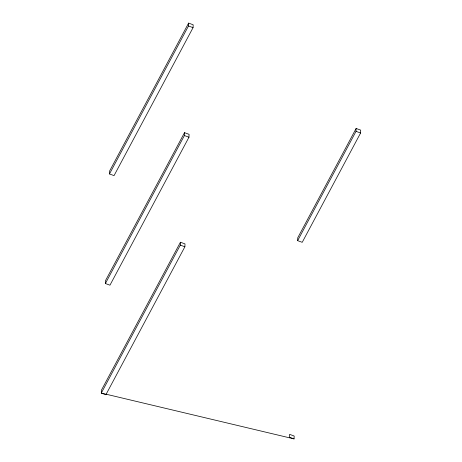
<?xml version="1.0" encoding="UTF-8"?>
<svg xmlns="http://www.w3.org/2000/svg" width="462" height="462" viewBox="0 0 462 462"><rect width="100%" height="100%" fill="white"/><g stroke="black" fill="none" stroke-linecap="round" stroke-linejoin="round"><path stroke-width="0.69" d="M105.394 283.518L105.498 280.636L184.511 132.663L189.079 134.332L188.97 137.214L109.962 285.187L105.394 283.518L184.402 135.551L184.511 132.663M109.482 173.955L109.586 171.073L188.6 23.1L193.168 24.769L193.058 27.651L114.05 175.624L109.482 173.955L188.49 25.982L188.6 23.1M105.873 394.75L184.881 246.783L184.991 243.896L180.423 242.232L101.409 390.199L101.305 393.081L105.873 394.75L105.896 394.155L294.057 438.9L294.167 436.018L289.599 434.349L289.489 437.231L294.057 438.9M105.238 393.999L101.305 393.064L180.313 245.114L180.423 242.232M297.655 240.656L297.759 237.774L356.127 128.459L360.695 130.128L360.591 133.01L302.223 242.325L297.655 240.656L356.023 131.347L356.127 128.459M188.49 25.982L193.058 27.651M356.023 131.347L360.591 133.01M184.402 135.551L188.97 137.214M180.313 245.114L184.881 246.783"/></g></svg>
